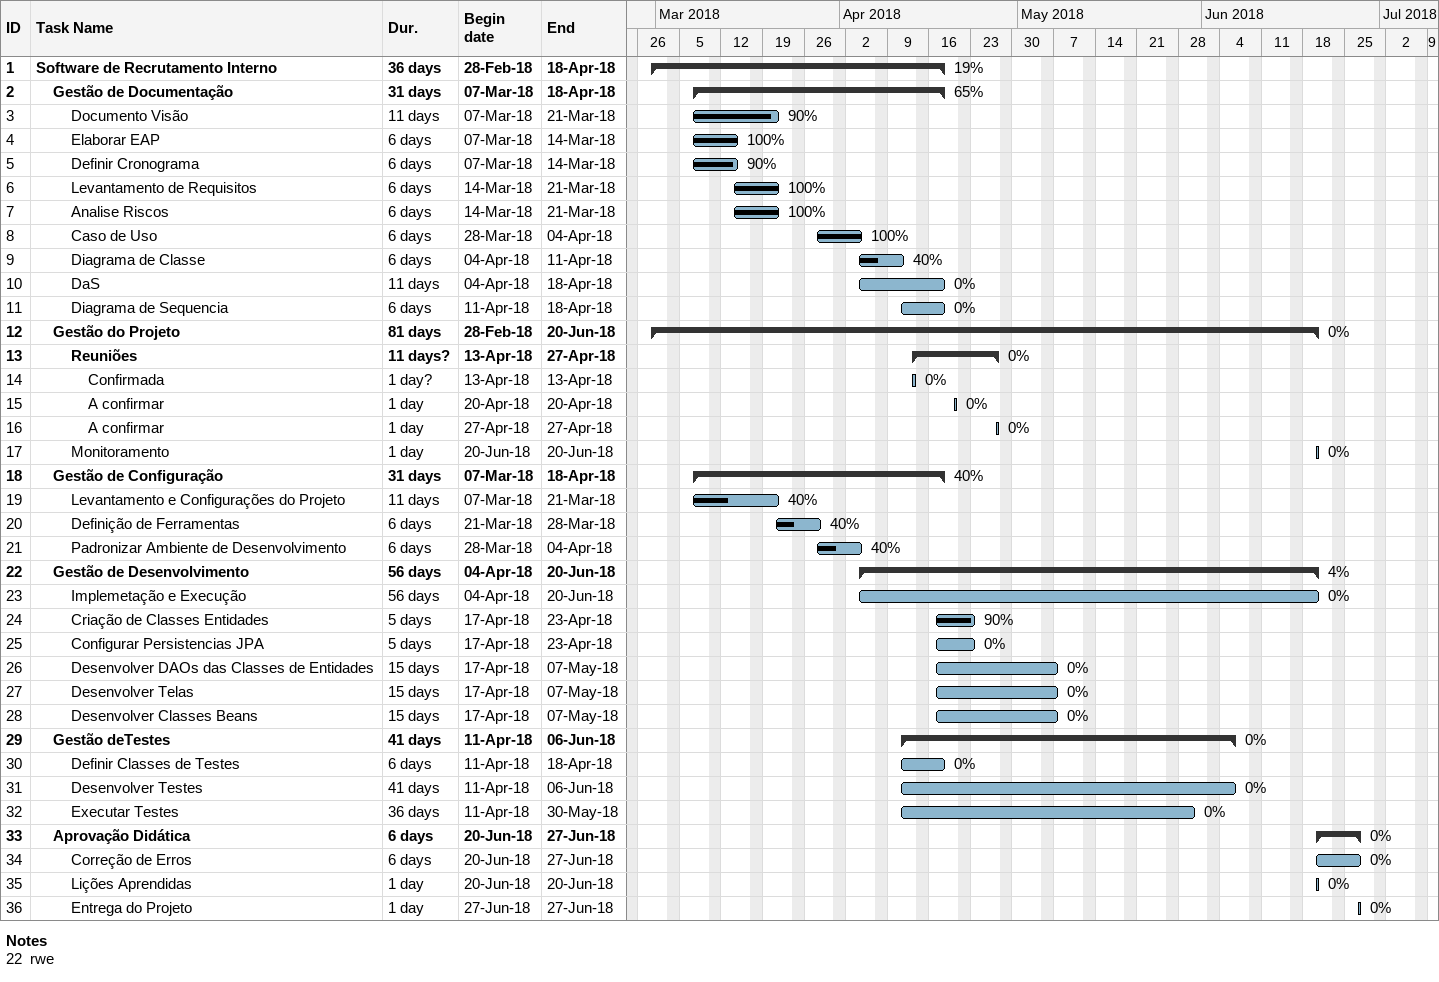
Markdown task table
| ID | Level | Task | Duration | Start | Finish | % complete |
|---|---|---|---|---|---|---|
| 1 | 1 | **Software de Recrutamento Interno** | 36d | 2018-02-28 | 2018-04-18 | 19 |
| 2 | 2 | **Gestão de Documentação** | 31d | 2018-03-07 | 2018-04-18 | 65 |
| 3 | 3 | Documento Visão | 11d | 2018-03-07 | 2018-03-21 | 90 |
| 4 | 3 | Elaborar EAP | 6d | 2018-03-07 | 2018-03-14 | 100 |
| 5 | 3 | Definir Cronograma | 6d | 2018-03-07 | 2018-03-14 | 90 |
| 6 | 3 | Levantamento de Requisitos | 6d | 2018-03-14 | 2018-03-21 | 100 |
| 7 | 3 | Analise Riscos | 6d | 2018-03-14 | 2018-03-21 | 100 |
| 8 | 3 | Caso de Uso | 6d | 2018-03-28 | 2018-04-04 | 100 |
| 9 | 3 | Diagrama de Classe | 6d | 2018-04-04 | 2018-04-11 | 40 |
| 10 | 3 | DaS | 11d | 2018-04-04 | 2018-04-18 | 0 |
| 11 | 3 | Diagrama de Sequencia | 6d | 2018-04-11 | 2018-04-18 | 0 |
| 12 | 2 | **Gestão do Projeto** | 81d | 2018-02-28 | 2018-06-20 | 0 |
| 13 | 3 | **Reuniões** | 11d? | 2018-04-13 | 2018-04-27 | 0 |
| 14 | 4 | Confirmada | 1d? | 2018-04-13 | 2018-04-13 | 0 |
| 15 | 4 | A confirmar | 1d | 2018-04-20 | 2018-04-20 | 0 |
| 16 | 4 | A confirmar | 1d | 2018-04-27 | 2018-04-27 | 0 |
| 17 | 3 | Monitoramento | 1d | 2018-06-20 | 2018-06-20 | 0 |
| 18 | 2 | **Gestão de Configuração** | 31d | 2018-03-07 | 2018-04-18 | 40 |
| 19 | 3 | Levantamento e Configurações do Projeto | 11d | 2018-03-07 | 2018-03-21 | 40 |
| 20 | 3 | Definição de Ferramentas | 6d | 2018-03-21 | 2018-03-28 | 40 |
| 21 | 3 | Padronizar Ambiente de Desenvolvimento | 6d | 2018-03-28 | 2018-04-04 | 40 |
| 22 | 2 | **Gestão de Desenvolvimento** | 56d | 2018-04-04 | 2018-06-20 | 4 |
| 23 | 3 | Implemetação e Execução | 56d | 2018-04-04 | 2018-06-20 | 0 |
| 24 | 3 | Criação de Classes Entidades | 5d | 2018-04-17 | 2018-04-23 | 90 |
| 25 | 3 | Configurar Persistencias JPA | 5d | 2018-04-17 | 2018-04-23 | 0 |
| 26 | 3 | Desenvolver DAOs das Classes de Entidades | 15d | 2018-04-17 | 2018-05-07 | 0 |
| 27 | 3 | Desenvolver Telas | 15d | 2018-04-17 | 2018-05-07 | 0 |
| 28 | 3 | Desenvolver Classes Beans | 15d | 2018-04-17 | 2018-05-07 | 0 |
| 29 | 2 | **Gestão deTestes** | 41d | 2018-04-11 | 2018-06-06 | 0 |
| 30 | 3 | Definir Classes de Testes | 6d | 2018-04-11 | 2018-04-18 | 0 |
| 31 | 3 | Desenvolver Testes | 41d | 2018-04-11 | 2018-06-06 | 0 |
| 32 | 3 | Executar Testes | 36d | 2018-04-11 | 2018-05-30 | 0 |
| 33 | 2 | **Aprovação Didática** | 6d | 2018-06-20 | 2018-06-27 | 0 |
| 34 | 3 | Correção de Erros | 6d | 2018-06-20 | 2018-06-27 | 0 |
| 35 | 3 | Lições Aprendidas | 1d | 2018-06-20 | 2018-06-20 | 0 |
| 36 | 3 | Entrega do Projeto | 1d | 2018-06-27 | 2018-06-27 | 0 |

Notes
- 22: rwe
